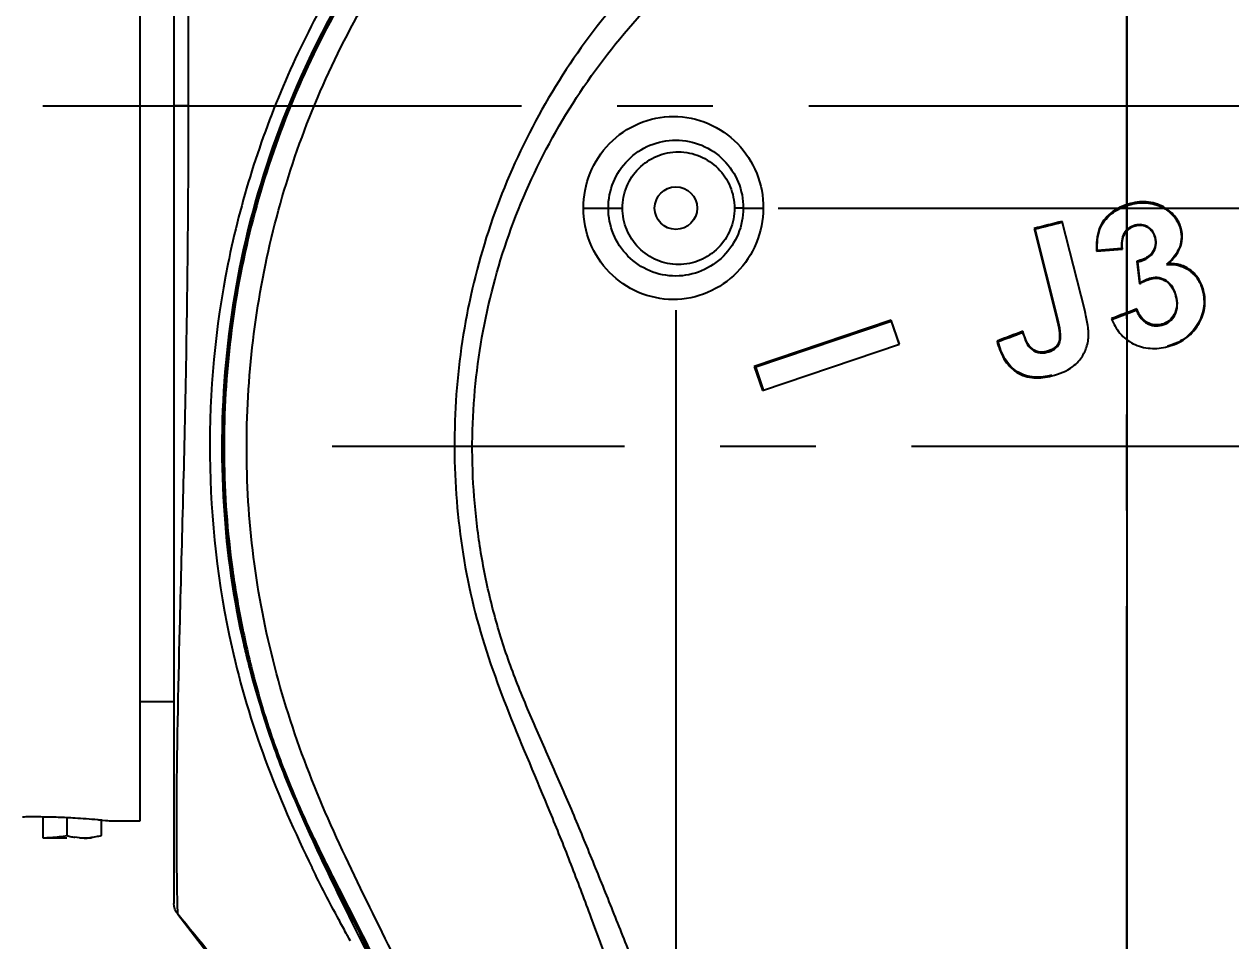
# Model space of a CAD drawing. Header units: millimetres. Extents: x 5828 to 6704, y 123 to 421.
# Drawn here: x 6424.26 to 6428.988, y 267.822 to 271.411 of the extents above; entities that cross this region are included whole.
import ezdxf

# ---------------------------------------------------------------- set-up
doc = ezdxf.new("R2010")
doc.units = ezdxf.units.MM
doc.linetypes.add('CENTER', pattern=[0.6, 0.375, -0.075, 0.075, -0.075])
for name, color, linetype in [('中心线', 7, 'Continuous'), ('外形图', 7, 'Continuous'), ('尺寸标注', 7, 'Continuous')]:
    doc.layers.add(name, color=color, linetype=linetype)
doc.styles.add('微软雅黑', font='msyh.ttc', dxfattribs={"height": 1.5})
doc.dimstyles.new('尺寸标注_1_15比例', dxfattribs={"dimtxt": 1.5, "dimasz": 1.25, "dimexe": 0.5, "dimexo": 0.4, "dimgap": 0.5, "dimtad": 1, "dimdec": 1, "dimlfac": 15, "dimdsep": 46, "dimtxsty": '微软雅黑', "dimcen": 0.09, "dimadec": 0, "dimazin": 0, "dimtp": 0.01, "dimtm": 0.01, "dimtfac": 1, "dimtdec": 1, "dimtofl": 0, "dimtmove": 0, "dimatfit": 3, "dimfxl": 1, "dimtolj": 1, "dimarcsym": 0})

# ---------------------------------------------------------------- blocks, each defined once
blk = doc.blocks.new('*D933')
at = {"layer": 'Defpoints', "color": 0}
for p in [(6426.8138, 270.6906), (6435.6121, 269.7573), (6439.1538, 269.7573)]:
    blk.add_point(p, dxfattribs=at)
at = {"layer": '尺寸标注', "color": 0, "lineweight": -2}
for p, q in [((6439.1538, 271.9406), (6439.1538, 273.1906)), ((6427.2138, 270.6906), (6439.6538, 270.6906)), ((6436.0121, 269.7573), (6439.6538, 269.7573)), ((6439.1538, 268.5073), (6439.1538, 263.8272))]:
    blk.add_line(p, q, dxfattribs=at)
at = {"layer": '尺寸标注', "color": 0}
for points in [[(6438.9455, 271.9406), (6439.3622, 271.9406), (6439.1538, 270.6906)], [(6439.3622, 268.5073), (6438.9455, 268.5073), (6439.1538, 269.7573)]]:
    blk.add_solid(points, dxfattribs=at)
at = {"layer": '尺寸标注', "color": 0, "insert": (6437.8874, 265.3687), "char_height": 1.5, "attachment_point": 5, "rotation": 90, "style": '微软雅黑'}
blk.add_mtext('\\A1;14', dxfattribs=at)
blk = doc.blocks.new('*D934')
at = {"layer": 'Defpoints', "color": 0}
for p in [(6428.5804, 276.8996), (6426.8138, 270.6906), (6428.5804, 264.5818)]:
    blk.add_point(p, dxfattribs=at)
at = {"layer": '尺寸标注', "color": 0, "lineweight": -2}
for p, q in [((6428.5804, 276.4996), (6428.5804, 264.0818)), ((6426.8138, 270.2906), (6426.8138, 264.0818)), ((6425.5638, 264.5818), (6418.9868, 264.5818)), ((6429.8304, 264.5818), (6431.0804, 264.5818))]:
    blk.add_line(p, q, dxfattribs=at)
at = {"layer": '尺寸标注', "color": 0}
for points in [[(6425.5638, 264.3735), (6425.5638, 264.7901), (6426.8138, 264.5818)], [(6429.8304, 264.7901), (6429.8304, 264.3735), (6428.5804, 264.5818)]]:
    blk.add_solid(points, dxfattribs=at)
at = {"layer": '尺寸标注', "color": 0, "insert": (6421.3412, 265.8575), "char_height": 1.5, "attachment_point": 5, "style": '微软雅黑'}
blk.add_mtext('\\A1;26.5', dxfattribs=at)
blk = doc.blocks.new('*D935')
at = {"layer": 'Defpoints', "color": 0}
for p in [(6429.8804, 271.3573), (6426.8138, 270.6906), (6429.8804, 261.6348)]:
    blk.add_point(p, dxfattribs=at)
at = {"layer": '尺寸标注', "color": 0, "lineweight": -2}
for p, q in [((6429.8804, 270.9573), (6429.8804, 261.1348)), ((6426.8138, 270.2906), (6426.8138, 261.1348)), ((6425.5638, 261.6348), (6420.0737, 261.6348)), ((6431.1304, 261.6348), (6432.3804, 261.6348))]:
    blk.add_line(p, q, dxfattribs=at)
at = {"layer": '尺寸标注', "color": 0}
for points in [[(6425.5638, 261.4265), (6425.5638, 261.8431), (6426.8138, 261.6348)], [(6431.1304, 261.8431), (6431.1304, 261.4265), (6429.8804, 261.6348)]]:
    blk.add_solid(points, dxfattribs=at)
at = {"layer": '尺寸标注', "color": 0, "insert": (6421.6868, 262.91), "char_height": 1.5, "attachment_point": 5, "style": '微软雅黑'}
blk.add_mtext('\\A1;46', dxfattribs=at)
blk = doc.blocks.new('*D938')
at = {"layer": 'Defpoints', "color": 0}
for p in [(6417.9215, 275.264), (6453.2314, 275.264), (6436.9138, 230.424)]:
    blk.add_point(p, dxfattribs=at)
at = {"layer": '尺寸标注', "color": 0, "lineweight": -2}
for p, q in [((6418.3215, 275.264), (6453.7314, 275.264)), ((6453.2314, 231.674), (6453.2314, 274.014)), ((6437.3138, 230.424), (6453.7314, 230.424))]:
    blk.add_line(p, q, dxfattribs=at)
at = {"layer": '尺寸标注', "color": 0}
for points in [[(6453.4398, 274.014), (6453.0231, 274.014), (6453.2314, 275.264)], [(6453.0231, 231.674), (6453.4398, 231.674), (6453.2314, 230.424)]]:
    blk.add_solid(points, dxfattribs=at)
at = {"layer": '尺寸标注', "color": 0, "insert": (6451.9563, 252.844), "char_height": 1.5, "attachment_point": 5, "rotation": 90, "style": '微软雅黑'}
blk.add_mtext('\\A1;672.6', dxfattribs=at)
blk = doc.blocks.new('*D943')
at = {"layer": 'Defpoints', "color": 0}
for p in [(6404.1138, 269.6573), (6428.5804, 228.2569), (6404.1138, 225.7509)]:
    blk.add_point(p, dxfattribs=at)
at = {"layer": '尺寸标注', "color": 0, "lineweight": -2}
for p, q in [((6404.1138, 269.2573), (6404.1138, 225.2509)), ((6428.5804, 227.8569), (6428.5804, 225.2509)), ((6427.3304, 225.7509), (6405.3638, 225.7509))]:
    blk.add_line(p, q, dxfattribs=at)
at = {"layer": '尺寸标注', "color": 0}
for points in [[(6405.3638, 225.9592), (6405.3638, 225.5425), (6404.1138, 225.7509)], [(6427.3304, 225.5425), (6427.3304, 225.9592), (6428.5804, 225.7509)]]:
    blk.add_solid(points, dxfattribs=at)
at = {"layer": '尺寸标注', "color": 0, "insert": (6416.3471, 227.0261), "char_height": 1.5, "attachment_point": 5, "style": '微软雅黑'}
blk.add_mtext('\\A1;367', dxfattribs=at)

msp = doc.modelspace()

# ---------------------------------------------------------------- linework, layer by layer
at = {"layer": '中心线', "linetype": 'CENTER', "ltscale": 5}
for p, q in [((6428.5804, 228.2569), (6428.5804, 276.8996)), ((6403.334, 271.0906), (6435.6426, 271.0906)), ((6435.6121, 269.7573), (6425.4667, 269.7573))]:
    msp.add_line(p, q, dxfattribs=at)
at = {"layer": '外形图'}
for p, q in [((6424.8471, 273.9223), (6424.8471, 267.9684)), ((6424.7138, 273.8906), (6424.7138, 268.2906)), ((6424.9047, 271.0906), (6424.9033, 273.3422)), ((6424.9047, 271.0906), (6425.2542, 271.0906)), ((6426.4515, 270.6906), (6426.6047, 270.6906)), ((6427.0777, 270.6905), (6427.043, 270.6904)), ((6428.2168, 270.6105), (6428.3065, 270.2556)), ((6428.2208, 270.6078), (6428.2168, 270.6105)), ((6428.3097, 270.2557), (6428.2208, 270.6078)), ((6428.4152, 270.2906), (6428.3273, 270.6384)), ((6428.462, 270.5222), (6428.5632, 270.5302)), ((6428.5598, 270.5322), (6428.4648, 270.5246)), ((6428.6199, 270.4827), (6428.6299, 270.3939)), ((6428.6321, 270.398), (6428.6229, 270.4798)), ((6428.8282, 270.4439), (6428.8305, 270.447)), ((6428.8772, 270.3677), (6428.8806, 270.3692)), ((6428.5242, 270.2555), (6428.6174, 270.2915)), ((6427.6575, 270.2521), (6427.1207, 270.0706)), ((6427.1269, 270.0686), (6427.6572, 270.2481)), ((6427.6572, 270.2481), (6427.6574, 270.2521)), ((6427.6572, 270.2481), (6427.6873, 270.1589)), ((6427.6895, 270.1574), (6427.6574, 270.2521)), ((6428.856, 270.2333), (6428.859, 270.2325)), ((6427.1527, 269.9759), (6427.6895, 270.1574)), ((6427.1207, 270.0706), (6427.1527, 269.9759)), ((6427.157, 269.9795), (6427.1268, 270.0686)), ((6424.8471, 268.7573), (6424.7138, 268.7573)), ((6424.3338, 268.3065), (6424.3338, 268.2249)), ((6424.4285, 268.2336), (6424.4285, 268.3035)), ((6424.5632, 268.2336), (6424.5632, 268.2906)), ((6424.5665, 268.2934), (6424.5633, 268.2937)), ((6424.5797, 268.2921), (6424.5665, 268.2934)), ((6424.5938, 268.2906), (6424.5665, 268.2934)), ((6424.5887, 268.2912), (6424.5797, 268.2921)), ((6424.5938, 268.2906), (6424.5932, 268.2907)), ((6424.7138, 268.2906), (6424.5938, 268.2906)), ((6424.4272, 268.224), (6424.3338, 268.224)), ((6424.5236, 268.224), (6424.4767, 268.224)), ((6424.8616, 267.9605), (6424.8614, 267.9687)), ((6424.8624, 267.9259), (6424.8614, 267.9663)), ((6424.8624, 267.9259), (6425.3735, 267.2676)), ((6425.5319, 267.8324), (6425.5348, 267.8266)), ((6425.5327, 267.8309), (6425.5327, 267.8309)), ((6425.5348, 267.8266), (6425.5374, 267.8217))]:
    msp.add_line(p, q, dxfattribs=at)
msp.add_circle((6426.8138, 270.6906), 0.0833, dxfattribs=at)
for centre, radius, start, end in [((6427.2874, 287.8802), 17.191, 269.3011, 269.56208), ((6429.9215, 268.0286), 2.7137, 115.7214, 115.9231), ((6428.1891, 269.689), 3.149, 192.9745, 193.3078), ((6428.1695, 269.6843), 3.1288, 193.3075, 193.92), ((6428.2104, 269.6946), 3.171, 193.9233, 194.8826), ((6424.2938, 265.5212), 2.7855, 90.5547, 90.8234), ((6424.2938, 265.5223), 2.7845, 89.1765, 90.5546), ((6424.2937, 265.5173), 2.7895, 87.9437, 89.1762), ((6424.2931, 265.5019), 2.8049, 86.5945, 87.9429), ((6424.292, 265.4833), 2.8235, 85.717, 86.5942), ((6424.2904, 265.4624), 2.8445, 84.7826, 85.7163), ((6424.2891, 265.4488), 2.8581, 84.495, 84.7828), ((6424.2683, 269.4255), 1.2026, 274.6287, 277.6568), ((6424.525, 268.5941), 0.3731, 255.0075, 255.6789), ((6424.5137, 268.5509), 0.3285, 255.7224, 257.227), ((6424.5051, 268.5101), 0.2868, 257.1, 260.813), ((6424.4957, 268.447), 0.2231, 270.0367, 275.8114), ((6414.5922, 259.4252), 13.3319, 36.08673, 39.61475)]:
    msp.add_arc(centre, radius, start, end, dxfattribs=at)
for points, knots in [([(6428.1803, 273.3295), (6427.9308, 273.3016), (6427.4361, 273.1933), (6426.7455, 272.8796), (6426.1354, 272.4286), (6425.6329, 271.8603), (6425.2597, 271.1998), (6425.0323, 270.4759), (6424.9614, 269.7207), (6425.0192, 269.2175), (6425.074, 268.9724)], [0, 0, 0, 0, 0.125, 0.249986, 0.374977, 0.499967, 0.624958, 0.749959, 0.874946, 1, 1, 1, 1]), ([(6431.702, 271.4397), (6431.6075, 271.6162), (6431.386, 271.9526), (6430.9759, 272.395), (6430.4963, 272.7615), (6429.9619, 273.0417), (6429.388, 273.2283), (6428.7907, 273.3139), (6428.1875, 273.2984), (6427.5955, 273.181), (6427.032, 272.9654), (6426.5121, 272.6591), (6426.0522, 272.2681), (6425.6658, 271.8047), (6425.3614, 271.2837), (6425.1493, 270.7187), (6425.0369, 270.1258), (6425.0296, 269.7233), (6425.0424, 269.5234)], [0, 0, 0, 0, 0.062514, 0.12502, 0.187516, 0.250011, 0.312508, 0.375001, 0.437502, 0.499997, 0.562496, 0.624997, 0.687489, 0.749991, 0.812487, 0.874986, 0.937481, 1, 1, 1, 1]), ([(6431.7018, 271.4352), (6431.6013, 271.6213), (6431.367, 271.9768), (6430.9267, 272.4384), (6430.4109, 272.814), (6429.8366, 273.0918), (6429.2217, 273.2622), (6428.5863, 273.3197), (6427.9509, 273.2635), (6427.3354, 273.0955), (6426.7598, 272.8203), (6426.2429, 272.4463), (6425.801, 271.9861), (6425.4479, 271.4548), (6425.1958, 270.8688), (6425.0521, 270.2475), (6425.0201, 269.6107), (6425.0774, 269.1891), (6425.1232, 268.9828)], [0, 0, 0, 0, 0.06252, 0.125024, 0.187531, 0.250038, 0.312543, 0.375049, 0.437556, 0.500062, 0.562568, 0.625075, 0.687582, 0.750087, 0.812583, 0.875071, 0.937542, 1, 1, 1, 1]), ([(6434.0963, 260.7334), (6434.0662, 260.8921), (6434.0073, 261.2099), (6433.8844, 261.8445), (6433.6685, 262.9548), (6433.412, 264.2218), (6433.148, 265.4873), (6432.9462, 266.4356), (6432.7408, 267.3832), (6432.5316, 268.3299), (6432.3552, 269.1183), (6432.2113, 269.7484), (6432.1208, 270.1422), (6432.05, 270.4578), (6431.9918, 270.6932), (6431.9221, 270.9256), (6431.8348, 271.1521), (6431.7312, 271.3718), (6431.5732, 271.6544), (6431.3407, 271.9868), (6431.0097, 272.3435), (6430.5084, 272.7535), (6429.7828, 273.1313), (6428.824, 273.3302), (6428.1708, 273.2845), (6427.855, 273.2181)], [0, 0, 0, 0, 0.031256, 0.062512, 0.125025, 0.250051, 0.312564, 0.375077, 0.43759, 0.500102, 0.562619, 0.593865, 0.625127, 0.640778, 0.656416, 0.672034, 0.687667, 0.703323, 0.718983, 0.750258, 0.781529, 0.812804, 0.875203, 0.937597, 1, 1, 1, 1]), ([(6427.855, 273.2181), (6427.5672, 273.1578), (6427.0045, 272.9635), (6426.2587, 272.4756), (6425.6601, 271.8147), (6425.2397, 271.0291), (6425.0645, 270.306), (6425.0344, 269.7171), (6425.0616, 269.3488), (6425.1114, 269.0584), (6425.161, 268.843), (6425.2243, 268.6312), (6425.3026, 268.4244), (6425.3938, 268.2231), (6425.5266, 267.9603), (6425.6942, 267.6325), (6425.8703, 267.2271), (6426.0327, 266.8163), (6426.1786, 266.3992), (6426.3532, 265.8367), (6426.5364, 265.1232), (6426.7084, 264.2564), (6426.8419, 263.3829), (6426.9272, 262.6516), (6426.9842, 262.0654), (6427.0362, 261.4787), (6427.0672, 261.038), (6427.0899, 260.7444)], [0, 0, 0, 0, 0.062446, 0.124886, 0.18733, 0.249776, 0.312207, 0.343476, 0.374735, 0.390371, 0.406009, 0.421643, 0.437279, 0.452911, 0.468543, 0.499806, 0.531068, 0.56233, 0.593594, 0.624857, 0.687376, 0.749897, 0.812421, 0.874946, 0.90621, 0.937473, 1, 1, 1, 1]), ([(6427.8691, 273.1518), (6428.1823, 273.2164), (6428.8306, 273.2576), (6429.7795, 273.0503), (6430.4933, 272.6641), (6430.9829, 272.2487), (6431.3042, 271.8887), (6431.5727, 271.4882), (6431.7857, 271.055), (6431.9282, 270.5945), (6432.0173, 270.204), (6432.0873, 269.8912), (6432.1413, 269.657), (6432.1955, 269.4228), (6432.3021, 268.9541), (6432.4621, 268.2511), (6432.6693, 267.3123), (6432.8738, 266.3729), (6433.0749, 265.4328), (6433.2721, 264.4919), (6433.4322, 263.7069), (6433.5578, 263.0784), (6433.6509, 262.6068), (6433.7425, 262.1349), (6433.8164, 261.7412), (6433.8774, 261.4266), (6433.9409, 261.1125), (6433.9859, 260.8762), (6434.0097, 260.7178)], [0, 0, 0, 0, 0.0624, 0.124799, 0.187198, 0.218475, 0.249745, 0.281019, 0.312289, 0.343546, 0.374813, 0.39044, 0.40607, 0.4217, 0.43733, 0.499848, 0.562367, 0.624886, 0.687404, 0.749923, 0.812442, 0.843701, 0.874961, 0.90622, 0.937478, 0.953109, 0.968743, 1, 1, 1, 1]), ([(6427.1628, 260.7515), (6427.1219, 261.3338), (6427.0325, 262.4981), (6426.7996, 264.2347), (6426.4837, 265.6626), (6426.1265, 266.7743), (6425.8105, 267.5924), (6425.4614, 268.2355), (6425.2631, 268.7862), (6425.1326, 269.3564), (6425.112, 270.0937), (6425.3047, 270.9556), (6425.7069, 271.7427), (6426.2935, 272.4037), (6427.0266, 272.8965), (6427.584, 273.0913), (6427.8691, 273.1518)], [0, 0, 0, 0, 0.125059, 0.250122, 0.375159, 0.437691, 0.500225, 0.562755, 0.594046, 0.625333, 0.687782, 0.750232, 0.812672, 0.875115, 0.937556, 1, 1, 1, 1]), ([(6433.1832, 260.1738), (6433.1995, 260.3226), (6433.2034, 260.6239), (6433.1406, 261.0695), (6433.0475, 261.509), (6432.9635, 261.9504), (6432.8828, 262.3922), (6432.8009, 262.8336), (6432.7153, 263.2745), (6432.5983, 263.8617), (6432.4507, 264.5955), (6432.2687, 265.4751), (6432.0814, 266.3536), (6431.9192, 267.0843), (6431.7865, 267.6682), (6431.6869, 268.106), (6431.5859, 268.5436), (6431.4818, 268.9805), (6431.3754, 269.4168), (6431.2701, 269.8534), (6431.1835, 270.2175), (6431.108, 270.5073), (6431.0148, 270.7923), (6430.8473, 271.1297), (6430.5845, 271.4962), (6430.2637, 271.8135), (6429.8942, 272.0719), (6429.4864, 272.2645), (6429.0513, 272.3839), (6428.6023, 272.4276), (6428.302, 272.4049), (6428.1542, 272.3808)], [0, 0, 0, 0, 0.031256, 0.062496, 0.09378, 0.125044, 0.156285, 0.187525, 0.218773, 0.250027, 0.312529, 0.375029, 0.43753, 0.500029, 0.531279, 0.562528, 0.593778, 0.62503, 0.656282, 0.687523, 0.718778, 0.734417, 0.750036, 0.781307, 0.812577, 0.843804, 0.875037, 0.906259, 0.937493, 0.968743, 1, 1, 1, 1]), ([(6427.919, 272.3315), (6427.6504, 272.2624), (6427.1318, 272.0364), (6426.5032, 271.4717), (6426.1518, 270.8595), (6425.9937, 270.3252), (6425.9395, 269.9096), (6425.9489, 269.4908), (6426.0225, 269.0778), (6426.1664, 268.6851), (6426.3048, 268.3665), (6426.4075, 268.1082), (6426.5051, 267.8479), (6426.6266, 267.5222), (6426.7631, 267.128), (6426.9366, 266.5997), (6427.1352, 265.9332), (6427.3426, 265.1249), (6427.5192, 264.3093), (6427.6643, 263.4875), (6427.7581, 262.7984), (6427.8178, 262.2454), (6427.8544, 261.8298), (6427.8824, 261.4137), (6427.9013, 261.0667), (6427.9112, 260.7887), (6427.915, 260.5108), (6427.9197, 260.3018), (6427.9353, 260.1637)], [0, 0, 0, 0, 0.062364, 0.124688, 0.187007, 0.218281, 0.249556, 0.280868, 0.312144, 0.343406, 0.374663, 0.390288, 0.405921, 0.437185, 0.468449, 0.499714, 0.562248, 0.624787, 0.687328, 0.74987, 0.81241, 0.84368, 0.874947, 0.906212, 0.937468, 0.953101, 0.968747, 1, 1, 1, 1]), ([(6428.0598, 272.241), (6428.2057, 272.2711), (6428.5035, 272.3062), (6428.9519, 272.2816), (6429.3896, 272.1814), (6429.8031, 272.0066), (6430.1797, 271.7625), (6430.5091, 271.4572), (6430.7773, 271.097), (6430.9472, 270.7628), (6431.0411, 270.4794), (6431.0969, 270.2626), (6431.1483, 270.0448), (6431.2166, 269.7544), (6431.3041, 269.3918), (6431.4077, 268.9564), (6431.5079, 268.5202), (6431.6399, 267.9383), (6431.8048, 267.2108), (6431.9977, 266.3367), (6432.1852, 265.4614), (6432.3692, 264.5854), (6432.5478, 263.7082), (6432.6927, 262.9764), (6432.804, 262.3902), (6432.8865, 261.9503), (6432.9559, 261.5838), (6433.0086, 261.2901), (6433.0634, 260.997), (6433.1324, 260.6297), (6433.127, 260.3292), (6433.1124, 260.1809)], [0, 0, 0, 0, 0.031236, 0.062463, 0.093672, 0.124869, 0.156062, 0.187263, 0.218479, 0.24971, 0.26534, 0.280974, 0.296604, 0.312236, 0.343499, 0.374762, 0.406025, 0.437289, 0.499818, 0.562347, 0.624876, 0.687406, 0.749935, 0.812465, 0.843729, 0.874993, 0.906257, 0.92189, 0.937521, 0.968776, 1, 1, 1, 1]), ([(6428.0195, 260.1709), (6428.0132, 260.2401), (6428.0079, 260.3791), (6428.0076, 260.657), (6428.0011, 261.0044), (6427.9829, 261.4209), (6427.9575, 261.8372), (6427.9234, 262.2528), (6427.8663, 262.806), (6427.7748, 263.4953), (6427.6314, 264.3173), (6427.4556, 265.133), (6427.2473, 265.9409), (6427.0464, 266.6066), (6426.8692, 267.1336), (6426.7522, 267.4608), (6426.6536, 267.7208), (6426.577, 267.9146), (6426.4991, 268.108), (6426.4201, 268.3008), (6426.3378, 268.4923), (6426.2525, 268.6824), (6426.1718, 268.8747), (6426.1064, 269.0729), (6426.0587, 269.2761), (6426.0175, 269.5513), (6426.005, 270.0384), (6426.1638, 270.7265), (6426.6105, 271.4435), (6427.2616, 271.9808), (6427.7888, 272.1839), (6428.0598, 272.241)], [0, 0, 0, 0, 0.015639, 0.031276, 0.062552, 0.093834, 0.125119, 0.156407, 0.187697, 0.25028, 0.312867, 0.375455, 0.43804, 0.500617, 0.531903, 0.563187, 0.578827, 0.594465, 0.610104, 0.62574, 0.641375, 0.65701, 0.672644, 0.688285, 0.703931, 0.719579, 0.750849, 0.813137, 0.87539, 0.937667, 1, 1, 1, 1]), ([(6424.9047, 271.0906), (6424.8972, 271.0907), (6424.8863, 271.0907), (6424.8726, 271.0907), (6424.8641, 271.0908), (6424.8572, 271.0909), (6424.8524, 271.0909), (6424.8497, 271.091), (6424.8483, 271.091), (6424.8477, 271.0912), (6424.8471, 271.0911), (6424.8471, 271.0912)], [0, 0, 0, 0, 0.392335, 0.565149, 0.714697, 0.836324, 0.926239, 0.958242, 0.981295, 0.995253, 1, 1, 1, 1]), ([(6424.8614, 267.9663), (6424.8584, 268.0835), (6424.8564, 268.4427), (6424.8715, 269.1232), (6424.8981, 270.0471), (6424.9042, 270.7297), (6424.9047, 271.0906)], [0, 0, 0, 0, 0.11258, 0.344742, 0.653452, 1, 1, 1, 1]), ([(6426.4515, 270.6906), (6426.4514, 270.737), (6426.4694, 270.8307), (6426.5471, 270.95), (6426.6647, 271.0304), (6426.8043, 271.0587), (6426.9439, 271.0302), (6427.0613, 270.9494), (6427.1388, 270.8299), (6427.1563, 270.7361), (6427.156, 270.6897)], [0, 0, 0, 0, 0.125237, 0.250277, 0.375141, 0.499913, 0.624727, 0.749679, 0.874767, 1, 1, 1, 1]), ([(6426.549, 270.6906), (6426.549, 270.7252), (6426.5626, 270.7949), (6426.6212, 270.8834), (6426.7092, 270.9429), (6426.8134, 270.9637), (6426.9175, 270.9428), (6427.0056, 270.8833), (6427.0641, 270.7948), (6427.0777, 270.725), (6427.0777, 270.6905)], [0, 0, 0, 0, 0.125066, 0.250057, 0.375017, 0.49996, 0.624922, 0.74992, 0.874933, 1, 1, 1, 1]), ([(6426.6047, 270.6906), (6426.6047, 270.7192), (6426.616, 270.7769), (6426.6645, 270.8501), (6426.7375, 270.8992), (6426.8237, 270.9163), (6426.9099, 270.8988), (6426.9827, 270.8497), (6427.0314, 270.7766), (6427.0429, 270.7189), (6427.043, 270.6904)], [0, 0, 0, 0, 0.125026, 0.250009, 0.374993, 0.499977, 0.624968, 0.749968, 0.87497, 1, 1, 1, 1]), ([(6428.7319, 270.6904), (6428.7121, 270.7029), (6428.666, 270.7195), (6428.6179, 270.7143), (6428.5951, 270.7085)], [0, 0, 0, 0, 0.499447, 1, 1, 1, 1]), ([(6428.5956, 270.7049), (6428.618, 270.7106), (6428.6652, 270.7158), (6428.7104, 270.6995), (6428.7299, 270.6871)], [0, 0, 0, 0, 0.500622, 1, 1, 1, 1]), ([(6427.156, 270.6897), (6427.1556, 270.6435), (6427.137, 270.5503), (6427.059, 270.4318), (6426.9418, 270.3517), (6426.8027, 270.3234), (6426.6638, 270.3519), (6426.5469, 270.4324), (6426.4696, 270.5512), (6426.4515, 270.6444), (6426.4515, 270.6906)], [0, 0, 0, 0, 0.125277, 0.250435, 0.37542, 0.500199, 0.624891, 0.749703, 0.874743, 1, 1, 1, 1]), ([(6427.0777, 270.6905), (6427.0776, 270.656), (6427.0638, 270.5863), (6427.005, 270.498), (6426.9171, 270.4386), (6426.813, 270.4176), (6426.7089, 270.4384), (6426.621, 270.498), (6426.5626, 270.5864), (6426.549, 270.6561), (6426.549, 270.6906)], [0, 0, 0, 0, 0.12507, 0.250094, 0.375097, 0.500053, 0.62498, 0.749931, 0.874927, 1, 1, 1, 1]), ([(6427.043, 270.6904), (6427.0431, 270.6618), (6427.0318, 270.6039), (6426.9832, 270.5306), (6426.9102, 270.4813), (6426.8238, 270.4641), (6426.7375, 270.4815), (6426.6646, 270.5309), (6426.616, 270.6042), (6426.6047, 270.662), (6426.6047, 270.6906)], [0, 0, 0, 0, 0.125021, 0.250007, 0.374998, 0.499983, 0.624967, 0.749962, 0.874966, 1, 1, 1, 1]), ([(6428.7299, 270.6871), (6428.7443, 270.678), (6428.7708, 270.6554), (6428.7862, 270.6238), (6428.7904, 270.6073)], [0, 0, 0, 0, 0.500511, 1, 1, 1, 1]), ([(6428.7937, 270.6088), (6428.7895, 270.6256), (6428.7738, 270.658), (6428.7467, 270.6811), (6428.7319, 270.6904)], [0, 0, 0, 0, 0.499554, 1, 1, 1, 1]), ([(6428.613, 270.6233), (6428.6042, 270.621), (6428.5871, 270.6134), (6428.5748, 270.5993), (6428.5701, 270.5915)], [0, 0, 0, 0, 0.500011, 1, 1, 1, 1]), ([(6428.5727, 270.5907), (6428.5772, 270.5982), (6428.5891, 270.6117), (6428.6055, 270.619), (6428.614, 270.6212)], [0, 0, 0, 0, 0.499994, 1, 1, 1, 1]), ([(6428.663, 270.6173), (6428.6557, 270.6217), (6428.6388, 270.6273), (6428.6213, 270.6254), (6428.613, 270.6233)], [0, 0, 0, 0, 0.499492, 1, 1, 1, 1]), ([(6428.614, 270.6212), (6428.6219, 270.6232), (6428.6386, 270.625), (6428.6548, 270.6197), (6428.6619, 270.6155)], [0, 0, 0, 0, 0.500551, 1, 1, 1, 1]), ([(6428.6619, 270.6155), (6428.669, 270.6113), (6428.6814, 270.5994), (6428.6876, 270.5837), (6428.6896, 270.5757)], [0, 0, 0, 0, 0.499403, 1, 1, 1, 1]), ([(6428.6921, 270.5757), (6428.69, 270.5841), (6428.6835, 270.6005), (6428.6704, 270.6128), (6428.663, 270.6173)], [0, 0, 0, 0, 0.500675, 1, 1, 1, 1]), ([(6428.7904, 270.6073), (6428.7936, 270.5946), (6428.7961, 270.568), (6428.7819, 270.5168), (6428.7549, 270.4863), (6428.7352, 270.4692)], [0, 0, 0, 0, 0.250472, 0.500878, 1, 1, 1, 1]), ([(6428.7438, 270.4734), (6428.7623, 270.4904), (6428.7873, 270.521), (6428.7995, 270.5708), (6428.7968, 270.5965), (6428.7937, 270.6088)], [0, 0, 0, 0, 0.498621, 0.749116, 1, 1, 1, 1]), ([(6428.5632, 270.5302), (6428.5611, 270.5455), (6428.5613, 270.5673), (6428.57, 270.5862), (6428.5727, 270.5907)], [0, 0, 0, 0, 0.748522, 1, 1, 1, 1]), ([(6428.6896, 270.5757), (6428.6921, 270.5659), (6428.694, 270.5453), (6428.6861, 270.5258), (6428.6804, 270.5175)], [0, 0, 0, 0, 0.500479, 1, 1, 1, 1]), ([(6428.6825, 270.5152), (6428.6884, 270.5238), (6428.6967, 270.544), (6428.6947, 270.5655), (6428.6921, 270.5757)], [0, 0, 0, 0, 0.499524, 1, 1, 1, 1]), ([(6428.6804, 270.5175), (6428.677, 270.5126), (6428.6607, 270.4951), (6428.6371, 270.4866), (6428.6199, 270.4827)], [0, 0, 0, 0, 0.25151, 1, 1, 1, 1]), ([(6428.6229, 270.4798), (6428.6399, 270.4838), (6428.6631, 270.4928), (6428.6792, 270.5103), (6428.6825, 270.5152)], [0, 0, 0, 0, 0.748632, 1, 1, 1, 1]), ([(6428.7352, 270.4692), (6428.7515, 270.4706), (6428.785, 270.4687), (6428.8152, 270.4538), (6428.8282, 270.4439)], [0, 0, 0, 0, 0.500325, 1, 1, 1, 1]), ([(6428.8305, 270.447), (6428.8183, 270.4562), (6428.7903, 270.4706), (6428.7592, 270.4739), (6428.7438, 270.4734)], [0, 0, 0, 0, 0.49982, 1, 1, 1, 1]), ([(6428.7354, 270.4056), (6428.7267, 270.4113), (6428.707, 270.4198), (6428.6854, 270.4187), (6428.6753, 270.4162)], [0, 0, 0, 0, 0.500156, 1, 1, 1, 1]), ([(6428.6763, 270.414), (6428.686, 270.4165), (6428.7068, 270.4176), (6428.7258, 270.4094), (6428.7342, 270.4039)], [0, 0, 0, 0, 0.499861, 1, 1, 1, 1]), ([(6428.8282, 270.4439), (6428.8404, 270.4346), (6428.8617, 270.4115), (6428.8734, 270.3826), (6428.8772, 270.3677)], [0, 0, 0, 0, 0.499757, 1, 1, 1, 1]), ([(6428.8806, 270.3692), (6428.8768, 270.3844), (6428.8648, 270.414), (6428.843, 270.4375), (6428.8305, 270.447)], [0, 0, 0, 0, 0.500237, 1, 1, 1, 1]), ([(6428.7342, 270.4039), (6428.7439, 270.3975), (6428.7604, 270.3798), (6428.7687, 270.3577), (6428.7715, 270.3464)], [0, 0, 0, 0, 0.49923, 1, 1, 1, 1]), ([(6428.7739, 270.3464), (6428.771, 270.358), (6428.7624, 270.3808), (6428.7454, 270.399), (6428.7354, 270.4056)], [0, 0, 0, 0, 0.500882, 1, 1, 1, 1]), ([(6428.7715, 270.3464), (6428.7745, 270.3344), (6428.7781, 270.3097), (6428.7717, 270.2849), (6428.7659, 270.274)], [0, 0, 0, 0, 0.500851, 1, 1, 1, 1]), ([(6428.7681, 270.2719), (6428.774, 270.2831), (6428.7806, 270.3086), (6428.7771, 270.3341), (6428.7739, 270.3464)], [0, 0, 0, 0, 0.499042, 1, 1, 1, 1]), ([(6428.8772, 270.3677), (6428.8828, 270.3452), (6428.8862, 270.2974), (6428.8683, 270.253), (6428.856, 270.2333)], [0, 0, 0, 0, 0.499971, 1, 1, 1, 1]), ([(6428.859, 270.2325), (6428.8715, 270.2525), (6428.8897, 270.2977), (6428.8864, 270.3463), (6428.8806, 270.3692)], [0, 0, 0, 0, 0.500041, 1, 1, 1, 1]), ([(6428.4296, 270.1827), (6428.4309, 270.2008), (6428.4274, 270.2374), (6428.4197, 270.273), (6428.4152, 270.2906)], [0, 0, 0, 0, 0.499785, 1, 1, 1, 1]), ([(6428.6174, 270.2915), (6428.6236, 270.2759), (6428.6357, 270.2557), (6428.6539, 270.2425), (6428.6588, 270.2397)], [0, 0, 0, 0, 0.748607, 1, 1, 1, 1]), ([(6428.6604, 270.2429), (6428.6555, 270.2457), (6428.6371, 270.2593), (6428.6252, 270.2801), (6428.6192, 270.2959)], [0, 0, 0, 0, 0.25151, 1, 1, 1, 1]), ([(6428.3065, 270.2556), (6428.3103, 270.2405), (6428.3152, 270.2177), (6428.3177, 270.1868), (6428.3161, 270.1709), (6428.3132, 270.1637)], [0, 0, 0, 0, 0.499232, 0.750149, 1, 1, 1, 1]), ([(6428.3164, 270.1621), (6428.3193, 270.1694), (6428.3211, 270.1855), (6428.3187, 270.217), (6428.3136, 270.2404), (6428.3097, 270.2557)], [0, 0, 0, 0, 0.249418, 0.499625, 1, 1, 1, 1]), ([(6428.5204, 270.2578), (6428.5282, 270.2371), (6428.5499, 270.1975), (6428.586, 270.1696), (6428.6057, 270.1597)], [0, 0, 0, 0, 0.500265, 1, 1, 1, 1]), ([(6428.6588, 270.2397), (6428.6676, 270.2347), (6428.6873, 270.2277), (6428.7081, 270.2295), (6428.7179, 270.2319)], [0, 0, 0, 0, 0.499887, 1, 1, 1, 1]), ([(6428.7174, 270.2355), (6428.708, 270.2331), (6428.6879, 270.2313), (6428.6689, 270.238), (6428.6604, 270.2429)], [0, 0, 0, 0, 0.500124, 1, 1, 1, 1]), ([(6428.7659, 270.274), (6428.7609, 270.2647), (6428.7476, 270.2473), (6428.7277, 270.238), (6428.7174, 270.2355)], [0, 0, 0, 0, 0.500162, 1, 1, 1, 1]), ([(6428.7179, 270.2319), (6428.7285, 270.2346), (6428.7491, 270.2443), (6428.7629, 270.2623), (6428.7681, 270.2719)], [0, 0, 0, 0, 0.499827, 1, 1, 1, 1]), ([(6428.856, 270.2333), (6428.8432, 270.2126), (6428.809, 270.1757), (6428.7629, 270.1564), (6428.7393, 270.1505)], [0, 0, 0, 0, 0.499649, 1, 1, 1, 1]), ([(6428.7403, 270.1483), (6428.7643, 270.1544), (6428.8111, 270.174), (6428.846, 270.2115), (6428.859, 270.2325)], [0, 0, 0, 0, 0.500346, 1, 1, 1, 1]), ([(6428.1721, 270.204), (6428.1754, 270.1929), (6428.1829, 270.1713), (6428.1941, 270.1503), (6428.2024, 270.1423)], [0, 0, 0, 0, 0.500645, 1, 1, 1, 1]), ([(6428.2038, 270.1449), (6428.1953, 270.1531), (6428.1841, 270.1748), (6428.1766, 270.197), (6428.1733, 270.2083)], [0, 0, 0, 0, 0.499348, 1, 1, 1, 1]), ([(6428.3907, 270.0908), (6428.4019, 270.1035), (6428.4207, 270.1323), (6428.4284, 270.1659), (6428.4296, 270.1827)], [0, 0, 0, 0, 0.500102, 1, 1, 1, 1]), ([(6428.0718, 270.1699), (6428.0778, 270.146), (6428.0945, 270.0989), (6428.1289, 270.0603), (6428.1498, 270.0473)], [0, 0, 0, 0, 0.501202, 1, 1, 1, 1]), ([(6428.1521, 270.0493), (6428.1319, 270.0619), (6428.0986, 270.0991), (6428.0821, 270.1445), (6428.0761, 270.1677)], [0, 0, 0, 0, 0.498528, 1, 1, 1, 1]), ([(6428.2024, 270.1423), (6428.2108, 270.1343), (6428.2318, 270.1215), (6428.2562, 270.1232), (6428.2675, 270.126)], [0, 0, 0, 0, 0.499364, 1, 1, 1, 1]), ([(6428.2662, 270.1294), (6428.2554, 270.1266), (6428.232, 270.125), (6428.2118, 270.1372), (6428.2038, 270.1449)], [0, 0, 0, 0, 0.500587, 1, 1, 1, 1]), ([(6428.3132, 270.1637), (6428.3096, 270.1544), (6428.2952, 270.1384), (6428.2759, 270.1318), (6428.2662, 270.1294)], [0, 0, 0, 0, 0.497841, 1, 1, 1, 1]), ([(6428.2675, 270.126), (6428.2776, 270.1286), (6428.2977, 270.1356), (6428.3125, 270.1524), (6428.3164, 270.1621)], [0, 0, 0, 0, 0.502535, 1, 1, 1, 1]), ([(6428.6057, 270.1597), (6428.6261, 270.1494), (6428.6717, 270.137), (6428.7181, 270.1427), (6428.7403, 270.1483)], [0, 0, 0, 0, 0.499532, 1, 1, 1, 1]), ([(6428.2864, 270.0336), (6428.3155, 270.041), (6428.3543, 270.056), (6428.3841, 270.0832), (6428.3907, 270.0908)], [0, 0, 0, 0, 0.748915, 1, 1, 1, 1]), ([(6428.1498, 270.0473), (6428.1696, 270.035), (6428.2166, 270.0211), (6428.2637, 270.0279), (6428.2864, 270.0336)], [0, 0, 0, 0, 0.498803, 1, 1, 1, 1]), ([(6428.2862, 270.0359), (6428.2639, 270.0303), (6428.2177, 270.0236), (6428.1715, 270.0372), (6428.1521, 270.0493)], [0, 0, 0, 0, 0.501275, 1, 1, 1, 1]), ([(6425.074, 268.9724), (6425.1075, 268.8224), (6425.196, 268.5268), (6425.3208, 268.2452), (6425.3886, 268.1072)], [0, 0, 0, 0, 0.499913, 1, 1, 1, 1]), ([(6425.1232, 268.9828), (6425.1428, 268.8943), (6425.1882, 268.7187), (6425.2787, 268.462), (6425.3904, 268.214), (6425.5137, 267.9718), (6425.6363, 267.7292), (6425.7511, 267.4828), (6425.8584, 267.233), (6425.9598, 266.9808), (6426.056, 266.7266), (6426.1756, 266.3845), (6426.3102, 265.9518), (6426.4513, 265.4268), (6426.5732, 264.8969), (6426.6776, 264.3634), (6426.7677, 263.8273), (6426.8444, 263.2891), (6426.909, 262.7493), (6426.9631, 262.2084), (6427.005, 261.7574), (6427.0339, 261.3962), (6427.0535, 261.1251), (6427.0743, 260.8541), (6427.0883, 260.6735), (6427.0944, 260.5831)], [0, 0, 0, 0, 0.031254, 0.062506, 0.093754, 0.125006, 0.156254, 0.187505, 0.218755, 0.250006, 0.281256, 0.312507, 0.375006, 0.437505, 0.500005, 0.562506, 0.625006, 0.687506, 0.750005, 0.812504, 0.875003, 0.906252, 0.937501, 0.968751, 1, 1, 1, 1]), ([(6425.3731, 268.2526), (6425.4233, 268.1401), (6425.5308, 267.9185), (6425.6979, 267.5893), (6425.8521, 267.2536), (6425.9883, 266.9102), (6426.1121, 266.562), (6426.265, 266.0938), (6426.3661, 265.7383), (6426.4271, 265.4999)], [0, 0, 0, 0, 0.125074, 0.250015, 0.374899, 0.499908, 0.625014, 0.75007, 1, 1, 1, 1]), ([(6425.5223, 267.8506), (6425.5124, 267.8687), (6425.4665, 267.9535), (6425.422, 268.039), (6425.3885, 268.1071)], [0, 0, 0, 0, 0.213292, 1, 1, 1, 1]), ([(6425.5319, 267.8324), (6425.531, 267.8341), (6425.5279, 267.8402), (6425.5247, 267.8463), (6425.5223, 267.8506)], [0, 0, 0, 0, 0.278046, 1, 1, 1, 1])]:
    msp.add_open_spline(points, degree=3, knots=knots, dxfattribs=at)
for points in [[(6428.5951, 270.7085), (6428.5671, 270.7014), (6428.5398, 270.6886), (6428.5174, 270.6705)], [(6428.5191, 270.6675), (6428.5412, 270.6854), (6428.5681, 270.698), (6428.5956, 270.7049)], [(6428.5174, 270.6705), (6428.4977, 270.6546), (6428.4809, 270.6331), (6428.4722, 270.6093)], [(6428.475, 270.6076), (6428.4835, 270.6309), (6428.4998, 270.6519), (6428.5191, 270.6675)], [(6428.3273, 270.6384), (6428.2905, 270.6291), (6428.2536, 270.6198), (6428.2168, 270.6105)], [(6428.3255, 270.6342), (6428.2906, 270.6254), (6428.2557, 270.6166), (6428.2208, 270.6078)], [(6428.4722, 270.6093), (6428.4622, 270.5818), (6428.4606, 270.5514), (6428.462, 270.5221)], [(6428.4648, 270.5246), (6428.4638, 270.5525), (6428.4655, 270.5814), (6428.475, 270.6076)], [(6428.5701, 270.5915), (6428.5597, 270.5743), (6428.5574, 270.5521), (6428.5598, 270.5322)], [(6428.6299, 270.3939), (6428.6445, 270.4023), (6428.66, 270.4099), (6428.6763, 270.414)], [(6428.6753, 270.4162), (6428.6602, 270.4123), (6428.6458, 270.4055), (6428.6321, 270.398)], [(6428.6192, 270.2959), (6428.5863, 270.2832), (6428.5533, 270.2705), (6428.5204, 270.2578)], [(6428.1733, 270.2083), (6428.1394, 270.1956), (6428.1056, 270.1828), (6428.0718, 270.1699)], [(6428.0761, 270.1677), (6428.1081, 270.1798), (6428.1401, 270.1919), (6428.1721, 270.204)], [(6425.0424, 269.5234), (6425.054, 269.3414), (6425.0796, 269.1597), (6425.1206, 268.982)], [(6425.1458, 268.8802), (6425.2029, 268.6652), (6425.2824, 268.4558), (6425.3731, 268.2526)], [(6424.3338, 268.2249), (6424.3443, 268.2253), (6424.3548, 268.226), (6424.3653, 268.2268)], [(6424.4958, 268.224), (6424.4836, 268.224), (6424.4714, 268.225), (6424.4593, 268.227)], [(6424.5406, 268.2284), (6424.5332, 268.227), (6424.5258, 268.2259), (6424.5183, 268.2251)], [(6424.5632, 268.2336), (6424.5557, 268.2316), (6424.5482, 268.2299), (6424.5406, 268.2284)], [(6424.8624, 267.9259), (6424.8528, 267.9375), (6424.8471, 267.9534), (6424.8471, 267.9684)], [(6425.537, 267.8223), (6425.5354, 267.8257), (6425.5336, 267.829), (6425.5319, 267.8324)]]:
    msp.add_open_spline(points, degree=3, dxfattribs=at)

# ---------------------------------------------------------------- dimensions: what is measured, and where the dimension line sits
at = {"layer": '尺寸标注'}
for base, p2, picture, middle in [((6428.5804, 264.5818), (6428.5804, 276.8996), '*D934', (6421.3412, 264.5818)), ((6429.8804, 261.6348), (6429.8804, 271.3573), '*D935', (6421.6868, 261.6348))]:
    dim = msp.add_linear_dim(base=base, p1=(6426.8138, 270.6906), p2=p2, dimstyle='尺寸标注_1_15比例', dxfattribs=at)
    dim.commit()
    dim.dimension.update_dxf_attribs({"geometry": picture, "text_midpoint": middle, "dimtype": 160})
dim = msp.add_linear_dim(base=(6453.2314, 275.264), p1=(6436.9138, 230.424), p2=(6417.9215, 275.264), angle=90, dimstyle='尺寸标注_1_15比例', dxfattribs=at)
dim.commit()
dim.dimension.update_dxf_attribs({"geometry": '*D938', "text_midpoint": (6451.9563, 252.844)})
dim = msp.add_linear_dim(base=(6439.1538, 269.7573), p1=(6426.8138, 270.6906), p2=(6435.6121, 269.7573), angle=90, dimstyle='尺寸标注_1_15比例', dxfattribs=at)
dim.commit()
dim.dimension.update_dxf_attribs({"geometry": '*D933', "text_midpoint": (6439.1538, 265.3687), "dimtype": 160})
dim = msp.add_linear_dim(base=(6404.1138, 225.7509), p1=(6428.5804, 228.2569), p2=(6404.1138, 269.6573), dimstyle='尺寸标注_1_15比例', dxfattribs=at)
dim.commit()
dim.dimension.update_dxf_attribs({"geometry": '*D943', "text_midpoint": (6416.3471, 227.0261)})

doc.saveas('drawing.dxf')
